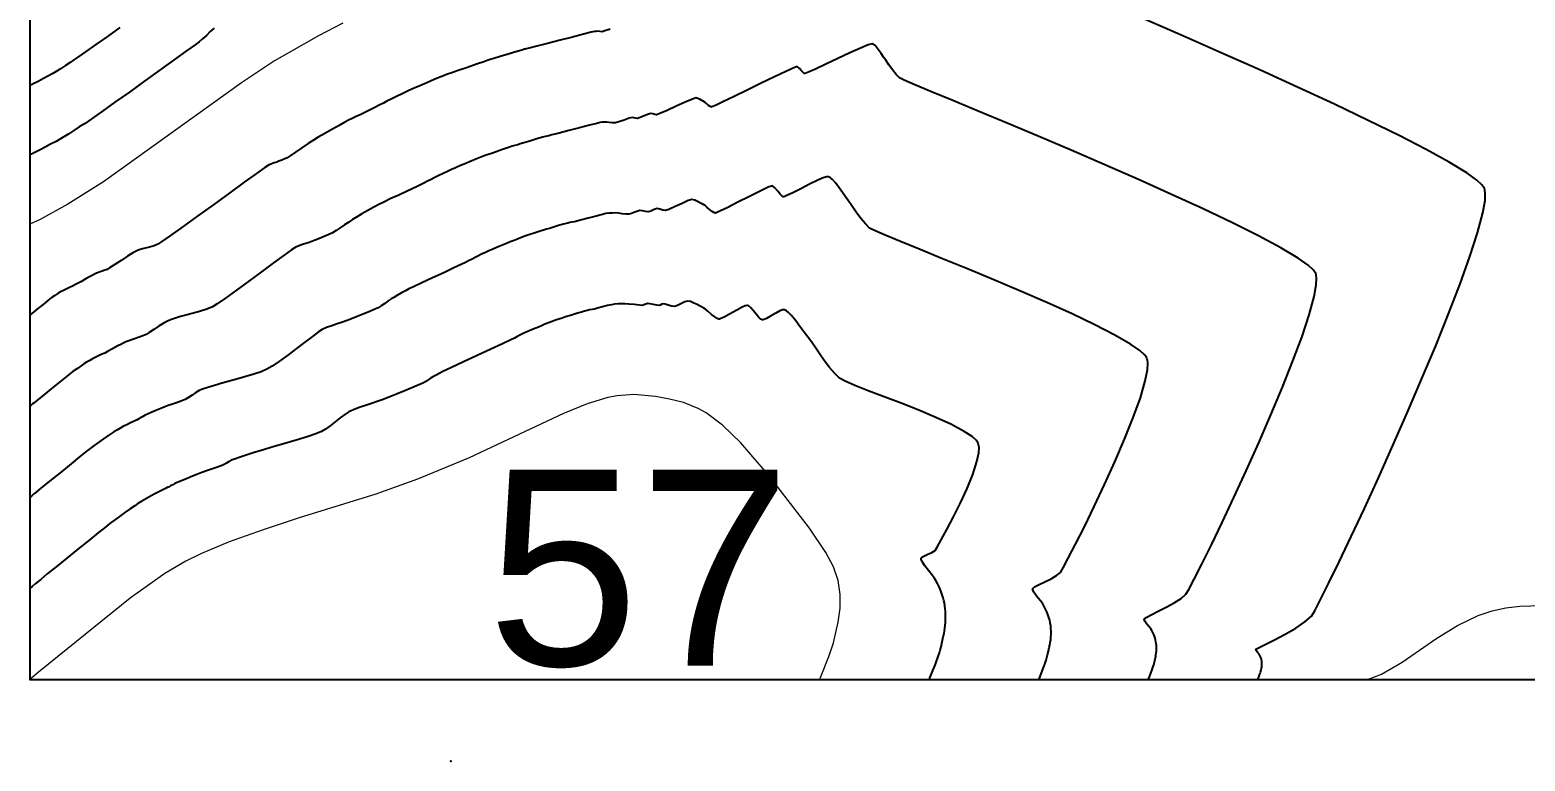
# Model space of a CAD drawing. Extents: x 27 to 849, y 0 to 853.
# Drawn here: x 26.5 to 161.7, y 0 to 66.1 of the extents above; entities that cross this region are included whole.
import ezdxf
from ezdxf.enums import TextEntityAlignment as Align

# ---------------------------------------------------------------- set-up
doc = ezdxf.new("R2010")
doc.units = 0
doc.header["$LTSCALE"] = 2
for name, color, linetype in [('ARQ - PORTAS E ESQUADRIAS 1-50', 2, 'Continuous'), ('Curva 1 m', 5, 'Continuous'), ('Curva Mestra', 1, 'Continuous'), ('REL_Ponto_Cotado_Altimetrico_P', 7, 'Continuous'), ('TXT - TEXTO 01', 142, 'Continuous')]:
    doc.layers.add(name, color=color, linetype=linetype)
doc.styles.add('ARIAL', font='arial.ttf')

msp = doc.modelspace()

# ---------------------------------------------------------------- linework, layer by layer
at = {"layer": 'ARQ - PORTAS E ESQUADRIAS 1-50', "elevation": 45}
msp.add_lwpolyline([(848.94, 852.52), (26.51, 852.52), (26.51, 7.38), (848.94, 7.38)], close=True, dxfattribs=at)
at = {"layer": 'Curva 1 m', "linetype": 'Continuous', "lineweight": -3}
for points, elevation in [([(34.65, 66.32), (33.52, 65.51), (32.46, 64.76), (31.54, 64.11), (30.85, 63.63), (30.49, 63.38), (30.14, 63.14), (29.71, 62.87), (29.27, 62.59), (28.87, 62.34), (28.57, 62.16), (28.19, 61.94), (27.73, 61.69), (27.31, 61.46), (27.07, 61.34), (26.87, 61.25), (26.65, 61.14), (26.51, 61.08)], 48), ([(43.15, 66.25), (42.81, 65.94), (42.46, 65.6), (42.12, 65.29), (41.81, 65.03), (41.44, 64.75), (40.66, 64.19), (39.58, 63.41), (38.29, 62.48), (36.9, 61.48), (35.5, 60.48), (34.19, 59.55), (33.07, 58.75), (32.25, 58.17), (31.82, 57.87), (31.43, 57.61), (30.97, 57.32), (30.48, 57), (30.01, 56.7), (29.58, 56.44), (29.26, 56.25), (28.87, 56.02), (28.38, 55.76), (27.89, 55.49), (27.49, 55.27), (27.26, 55.15), (27, 55.03), (26.7, 54.89), (26.51, 54.8)], 49), ([(137.5, 7.38), (137.51, 7.38), (137.52, 7.4), (137.52, 7.41), (137.59, 7.58), (137.67, 7.79), (137.71, 7.91), (137.75, 8.04), (137.8, 8.23), (137.84, 8.41), (137.86, 8.54), (137.87, 8.66), (137.88, 8.79), (137.87, 8.91), (137.86, 9.04), (137.84, 9.16), (137.8, 9.29), (137.75, 9.41), (137.69, 9.54), (137.62, 9.67), (137.52, 9.79), (137.38, 9.97), (137.32, 10.11), (137.56, 10.24), (138.16, 10.55), (139.01, 10.97), (139.97, 11.48), (140.94, 12.03), (141.77, 12.58), (142.35, 13.09), (142.65, 13.57), (143.19, 14.6), (143.94, 16.1), (144.87, 18.02), (145.95, 20.29), (147.14, 22.84), (148.41, 25.61), (149.72, 28.53), (151.05, 31.54), (152.35, 34.57), (153.6, 37.55), (154.76, 40.43), (155.8, 43.13), (156.68, 45.6), (157.38, 47.76), (157.85, 49.55), (158.05, 50.67), (158.07, 51.31), (158.03, 51.63), (157.99, 51.76), (157.94, 51.86), (157.76, 52.1), (157.32, 52.51), (156.4, 53.17), (154.8, 54.15), (152.74, 55.29), (150.28, 56.55), (147.5, 57.92), (144.44, 59.38), (141.17, 60.89), (137.76, 62.44), (134.26, 64), (130.74, 65.55), (127.26, 67.06)], 51), ([(78.97, 66.17), (78.47, 66.01), (78.23, 65.93), (78.02, 65.95), (77.83, 65.97), (77.68, 65.96), (77.54, 65.95), (77.25, 65.88), (76.55, 65.7), (75.56, 65.44), (74.44, 65.16), (73.31, 64.87), (72.33, 64.62), (71.64, 64.44), (71.37, 64.37), (71.29, 64.35), (71.21, 64.34), (70.98, 64.27), (70.44, 64.11), (69.74, 63.9), (69.02, 63.68), (68.46, 63.51), (68.21, 63.44), (68.02, 63.38), (67.83, 63.32), (67.54, 63.22), (66.88, 63), (66.05, 62.71), (65.21, 62.42), (64.55, 62.19), (64.25, 62.09), (64.11, 62.03), (63.96, 61.97), (63.82, 61.91), (63.57, 61.81), (63.05, 61.6), (62.4, 61.32), (61.75, 61.05), (61.24, 60.83), (60.77, 60.61), (60.22, 60.35), (59.65, 60.07), (59.15, 59.83), (58.77, 59.64), (58.46, 59.48), (58.09, 59.29), (57.7, 59.09), (57.34, 58.9), (57.03, 58.74), (56.72, 58.59), (56.36, 58.43), (55.99, 58.26), (55.63, 58.09), (55.32, 57.94), (54.98, 57.76), (54.45, 57.46), (53.81, 57.1), (53.16, 56.73), (52.57, 56.39), (52.14, 56.13), (51.67, 55.82), (51.09, 55.43), (50.51, 55.03), (50.03, 54.71), (49.75, 54.53), (49.54, 54.43), (49.27, 54.32), (49.02, 54.22), (48.82, 54.15), (48.58, 54.07), (48.3, 53.97), (48.07, 53.88), (47.75, 53.66), (46.99, 53.11), (45.89, 52.32), (44.57, 51.36), (43.13, 50.32), (41.69, 49.28), (40.35, 48.32), (39.23, 47.52), (38.43, 46.96), (38.08, 46.72), (37.74, 46.59), (37.32, 46.46), (36.93, 46.36), (36.69, 46.29), (36.48, 46.23), (36.24, 46.15), (36.04, 46.07), (35.8, 45.93), (35.34, 45.64), (34.76, 45.26), (34.17, 44.89), (33.71, 44.59), (33.48, 44.45), (33.28, 44.37), (33.05, 44.29), (32.86, 44.23), (32.7, 44.16), (32.52, 44.09), (32.36, 44.02), (32.12, 43.89), (31.66, 43.64), (31.11, 43.33), (30.63, 43.07), (30.36, 42.93), (30.09, 42.8), (29.79, 42.66), (29.61, 42.58), (29.47, 42.51), (29.33, 42.44), (29.22, 42.38), (29.07, 42.29), (28.94, 42.22), (28.77, 42.1), (28.53, 41.93), (28.32, 41.77), (28.09, 41.59), (27.69, 41.27), (27.23, 40.9), (26.86, 40.6), (26.69, 40.46), (26.59, 40.37), (26.51, 40.3)], 51), ([(127.6, 7.38), (127.61, 7.39), (127.63, 7.42), (127.64, 7.45), (127.71, 7.62), (127.84, 7.95), (127.94, 8.2), (127.99, 8.36), (128.05, 8.54), (128.1, 8.7), (128.16, 8.93), (128.23, 9.23), (128.28, 9.45), (128.3, 9.61), (128.33, 9.79), (128.34, 9.95), (128.35, 10.11), (128.35, 10.29), (128.34, 10.45), (128.33, 10.61), (128.3, 10.79), (128.27, 10.95), (128.22, 11.11), (128.16, 11.29), (128.1, 11.45), (128.02, 11.61), (127.92, 11.81), (127.83, 11.97), (127.7, 12.14), (127.49, 12.38), (127.3, 12.64), (127.24, 12.84), (127.42, 12.98), (127.88, 13.22), (128.51, 13.54), (129.23, 13.9), (129.95, 14.3), (130.58, 14.7), (131.01, 15.08), (131.27, 15.51), (131.77, 16.44), (132.46, 17.81), (133.31, 19.54), (134.29, 21.57), (135.35, 23.82), (136.46, 26.24), (137.59, 28.76), (138.7, 31.3), (139.74, 33.79), (140.69, 36.18), (141.51, 38.39), (142.16, 40.35), (142.61, 42), (142.79, 43.04), (142.82, 43.65), (142.78, 43.95), (142.74, 44.08), (142.69, 44.18), (142.51, 44.42), (142.06, 44.83), (141.16, 45.47), (139.58, 46.41), (137.57, 47.48), (135.21, 48.66), (132.57, 49.92), (129.72, 51.23), (126.73, 52.56), (123.67, 53.9), (120.63, 55.21), (117.66, 56.48), (114.84, 57.67), (112.24, 58.75), (109.94, 59.71), (108.01, 60.51), (106.51, 61.14), (105.53, 61.56), (105.13, 61.75), (104.82, 62.06), (104.49, 62.49), (104.16, 62.95), (103.88, 63.36), (103.68, 63.64), (103.45, 63.96), (103.19, 64.33), (102.91, 64.67), (102.65, 64.84), (102.3, 64.74), (101.59, 64.44), (100.62, 64.01), (99.54, 63.51), (98.47, 63), (97.53, 62.56), (96.95, 62.31), (96.66, 62.19), (96.56, 62.15), (96.53, 62.15), (96.49, 62.16), (96.4, 62.23), (96.27, 62.38), (96.09, 62.62), (95.87, 62.79), (95.56, 62.68), (94.83, 62.34), (93.81, 61.85), (92.61, 61.27), (91.36, 60.66), (90.16, 60.07), (89.14, 59.58), (88.54, 59.3), (88.25, 59.17), (88.14, 59.13), (88.12, 59.12), (88.08, 59.13), (88, 59.17), (87.85, 59.27), (87.67, 59.43), (87.52, 59.57), (87.38, 59.65), (87.24, 59.72), (87.1, 59.79), (86.89, 59.89), (86.7, 59.94), (86.4, 59.82), (85.75, 59.55), (84.93, 59.19), (84.11, 58.82), (83.46, 58.54), (83.16, 58.43), (83, 58.46), (82.82, 58.52), (82.65, 58.55), (82.43, 58.48), (82.05, 58.33), (81.67, 58.17), (81.44, 58.09), (81.28, 58.11), (81.1, 58.16), (80.94, 58.18), (80.68, 58.11), (80.22, 57.94), (79.74, 57.77), (79.44, 57.69), (79.18, 57.69), (78.88, 57.73), (78.65, 57.76), (78.46, 57.75), (78.24, 57.74), (78.05, 57.72), (77.75, 57.64), (77.08, 57.47), (76.19, 57.25), (75.23, 57), (74.35, 56.77), (73.7, 56.6), (73.43, 56.53), (73.26, 56.5), (73.09, 56.47), (72.85, 56.4), (72.32, 56.24), (71.7, 56.05), (71.15, 55.88), (70.84, 55.79), (70.61, 55.72), (70.33, 55.64), (70.09, 55.57), (69.76, 55.45), (69.13, 55.24), (68.4, 54.99), (67.76, 54.76), (67.41, 54.64), (67.13, 54.53), (66.82, 54.4), (66.55, 54.29), (66.31, 54.19), (65.91, 54.02), (65.44, 53.83), (64.98, 53.63), (64.61, 53.47), (64.26, 53.31), (63.85, 53.11), (63.42, 52.91), (63.04, 52.72), (62.77, 52.58), (62.46, 52.43), (62.11, 52.25), (61.76, 52.06), (61.46, 51.91), (61.13, 51.75), (60.56, 51.49), (59.86, 51.17), (59.14, 50.84), (58.5, 50.53), (58.04, 50.31), (57.59, 50.07), (57.06, 49.77), (56.52, 49.46), (56.03, 49.17), (55.66, 48.95), (55.33, 48.73), (54.95, 48.47), (54.56, 48.2), (54.19, 47.95), (53.87, 47.75), (53.53, 47.59), (53.12, 47.42), (52.7, 47.25), (52.3, 47.1), (52, 46.98), (51.65, 46.86), (51.24, 46.73), (50.83, 46.59), (50.5, 46.44), (50.16, 46.22), (49.48, 45.72), (48.54, 45.04), (47.44, 44.23), (46.29, 43.39), (45.17, 42.57), (44.18, 41.86), (43.43, 41.34), (43, 41.07), (42.49, 40.86), (41.83, 40.65), (41.16, 40.47), (40.59, 40.31), (40.23, 40.21), (39.93, 40.12), (39.57, 40.01), (39.22, 39.9), (38.93, 39.78), (38.64, 39.61), (38.2, 39.33), (37.72, 39.01), (37.3, 38.73), (37.01, 38.56), (36.72, 38.45), (36.38, 38.33), (36.04, 38.21), (35.78, 38.12), (35.54, 38.03), (35.27, 37.92), (35, 37.81), (34.78, 37.7), (34.45, 37.53), (33.98, 37.28), (33.53, 37.03), (33.27, 36.88), (33.1, 36.8), (32.89, 36.71), (32.71, 36.62), (32.53, 36.54), (32.33, 36.44), (32.15, 36.35), (31.93, 36.22), (31.63, 36.06), (31.38, 35.9), (31.15, 35.74), (30.8, 35.5), (30.43, 35.24), (30.13, 35.01), (29.78, 34.74), (29.17, 34.24), (28.42, 33.64), (27.7, 33.05), (27.13, 32.59), (26.88, 32.39), (26.75, 32.28), (26.6, 32.15), (26.51, 32.07)], 52), ([(117.7, 7.38), (117.71, 7.38), (117.72, 7.4), (117.74, 7.45), (117.76, 7.49), (117.82, 7.64), (117.95, 7.98), (118.1, 8.36), (118.2, 8.61), (118.28, 8.85), (118.37, 9.12), (118.44, 9.36), (118.51, 9.6), (118.59, 9.93), (118.66, 10.26), (118.71, 10.49), (118.75, 10.73), (118.79, 11), (118.81, 11.24), (118.82, 11.48), (118.82, 11.75), (118.81, 11.99), (118.79, 12.23), (118.75, 12.5), (118.7, 12.74), (118.63, 12.98), (118.54, 13.25), (118.45, 13.49), (118.33, 13.73), (118.18, 14.02), (118.04, 14.27), (117.84, 14.51), (117.53, 14.89), (117.25, 15.28), (117.15, 15.57), (117.33, 15.74), (117.73, 15.96), (118.25, 16.21), (118.82, 16.49), (119.32, 16.78), (119.67, 17.06), (119.91, 17.46), (120.38, 18.33), (121.04, 19.6), (121.84, 21.19), (122.72, 23.01), (123.65, 24.99), (124.58, 27.04), (125.46, 29.09), (126.25, 31.05), (126.89, 32.84), (127.34, 34.38), (127.53, 35.38), (127.57, 35.97), (127.53, 36.27), (127.49, 36.4), (127.44, 36.5), (127.27, 36.72), (126.85, 37.1), (126.01, 37.68), (124.58, 38.51), (122.79, 39.43), (120.72, 40.42), (118.45, 41.44), (116.07, 42.48), (113.65, 43.5), (111.28, 44.49), (109.02, 45.41), (106.98, 46.25), (105.21, 46.96), (103.81, 47.54), (102.85, 47.96), (102.42, 48.18), (102.03, 48.56), (101.62, 49.06), (101.2, 49.63), (100.81, 50.2), (100.48, 50.68), (100.23, 51.02), (99.96, 51.39), (99.66, 51.83), (99.33, 52.27), (99.07, 52.57), (98.88, 52.73), (98.76, 52.79), (98.7, 52.81), (98.65, 52.82), (98.51, 52.8), (98.22, 52.71), (97.72, 52.5), (96.98, 52.14), (96.19, 51.74), (95.47, 51.37), (95, 51.15), (94.75, 51.05), (94.65, 51.02), (94.61, 51.02), (94.57, 51.04), (94.47, 51.09), (94.32, 51.24), (94.12, 51.51), (93.86, 51.82), (93.63, 51.99), (93.26, 51.87), (92.52, 51.52), (91.55, 51.04), (90.51, 50.51), (89.54, 50.02), (88.93, 49.73), (88.61, 49.59), (88.49, 49.54), (88.46, 49.54), (88.42, 49.55), (88.33, 49.58), (88.17, 49.68), (87.95, 49.86), (87.71, 50.08), (87.56, 50.21), (87.42, 50.29), (87.27, 50.37), (87.13, 50.44), (86.92, 50.55), (86.61, 50.69), (86.33, 50.76), (86.02, 50.66), (85.47, 50.41), (84.83, 50.12), (84.27, 49.87), (83.97, 49.76), (83.73, 49.8), (83.45, 49.9), (83.21, 49.94), (82.95, 49.86), (82.65, 49.72), (82.4, 49.64), (82.16, 49.67), (81.89, 49.74), (81.65, 49.77), (81.45, 49.72), (81.18, 49.61), (80.89, 49.5), (80.65, 49.44), (80.38, 49.44), (80.04, 49.48), (79.71, 49.53), (79.46, 49.55), (79.17, 49.54), (78.85, 49.52), (78.56, 49.49), (78.26, 49.42), (77.69, 49.27), (76.98, 49.09), (76.29, 48.9), (75.74, 48.76), (75.48, 48.7), (75.32, 48.67), (75.14, 48.63), (74.98, 48.6), (74.74, 48.53), (74.3, 48.4), (73.83, 48.26), (73.48, 48.15), (73.22, 48.07), (72.92, 47.98), (72.62, 47.89), (72.36, 47.81), (72.09, 47.72), (71.7, 47.59), (71.26, 47.44), (70.86, 47.3), (70.57, 47.19), (70.27, 47.07), (69.92, 46.93), (69.58, 46.79), (69.28, 46.66), (68.98, 46.54), (68.63, 46.39), (68.28, 46.25), (67.99, 46.12), (67.69, 45.98), (67.34, 45.81), (67, 45.65), (66.76, 45.53), (66.48, 45.38), (66.16, 45.22), (65.88, 45.08), (65.55, 44.92), (64.84, 44.59), (63.91, 44.15), (62.89, 43.68), (61.93, 43.23), (61.17, 42.88), (60.76, 42.68), (60.46, 42.52), (60.11, 42.32), (59.75, 42.11), (59.42, 41.92), (59.17, 41.77), (58.9, 41.59), (58.58, 41.36), (58.26, 41.15), (57.98, 40.97), (57.7, 40.84), (57.24, 40.65), (56.68, 40.42), (56.1, 40.18), (55.57, 39.97), (55.18, 39.82), (54.77, 39.68), (54.29, 39.52), (53.79, 39.35), (53.32, 39.18), (52.93, 39.01), (52.59, 38.79), (52.05, 38.39), (51.37, 37.88), (50.6, 37.3), (49.81, 36.7), (49.06, 36.16), (48.41, 35.71), (47.93, 35.43), (47.4, 35.2), (46.75, 34.98), (46.03, 34.76), (45.3, 34.55), (44.65, 34.38), (44.11, 34.23), (43.77, 34.14), (43.4, 34.02), (42.97, 33.89), (42.51, 33.75), (42.11, 33.61), (41.82, 33.49), (41.52, 33.32), (41.18, 33.09), (40.84, 32.86), (40.54, 32.68), (40.25, 32.56), (39.85, 32.42), (39.41, 32.27), (39.01, 32.13), (38.69, 32.02), (38.33, 31.87), (37.89, 31.69), (37.48, 31.52), (37.19, 31.39), (36.93, 31.26), (36.62, 31.09), (36.35, 30.93), (36.19, 30.84), (36, 30.76), (35.81, 30.67), (35.6, 30.57), (35.26, 30.41), (34.97, 30.26), (34.74, 30.13), (34.42, 29.95), (34.09, 29.75), (33.82, 29.58), (33.56, 29.41), (33.17, 29.14), (32.73, 28.83), (32.3, 28.52), (31.94, 28.26), (31.6, 27.99), (31, 27.5), (30.23, 26.88), (29.38, 26.19), (28.55, 25.52), (27.82, 24.93), (27.3, 24.51), (27.07, 24.32), (26.87, 24.15), (26.65, 23.96), (26.51, 23.84)], 53), ([(107.8, 7.38), (107.81, 7.38), (107.82, 7.41), (107.85, 7.47), (107.87, 7.53), (107.96, 7.73), (108.14, 8.19), (108.34, 8.68), (108.47, 9.03), (108.55, 9.26), (108.64, 9.53), (108.72, 9.79), (108.79, 10.03), (108.87, 10.34), (108.98, 10.78), (109.08, 11.22), (109.15, 11.53), (109.19, 11.76), (109.22, 12.03), (109.26, 12.3), (109.28, 12.53), (109.29, 12.76), (109.29, 13.03), (109.29, 13.3), (109.28, 13.53), (109.26, 13.76), (109.22, 14.03), (109.18, 14.3), (109.13, 14.53), (109.07, 14.76), (108.98, 15.03), (108.89, 15.3), (108.8, 15.53), (108.69, 15.76), (108.54, 16.04), (108.39, 16.32), (108.26, 16.56), (108.07, 16.82), (107.75, 17.22), (107.42, 17.65), (107.2, 17.98), (107.09, 18.17), (107.07, 18.27), (107.07, 18.3), (107.08, 18.34), (107.15, 18.42), (107.32, 18.53), (107.63, 18.67), (108.04, 18.85), (108.33, 19.05), (108.51, 19.34), (108.89, 19.99), (109.41, 20.93), (110, 22.07), (110.63, 23.33), (111.23, 24.64), (111.74, 25.91), (112.12, 27.07), (112.28, 27.86), (112.31, 28.34), (112.27, 28.6), (112.24, 28.72), (112.19, 28.81), (112.04, 29.02), (111.68, 29.34), (110.97, 29.8), (109.81, 30.42), (108.41, 31.06), (106.87, 31.71), (105.28, 32.34), (103.72, 32.93), (102.3, 33.48), (101.09, 33.95), (100.2, 34.33), (99.7, 34.61), (99.26, 35.03), (98.79, 35.58), (98.31, 36.22), (97.85, 36.88), (97.42, 37.5), (97.06, 38.03), (96.78, 38.4), (96.48, 38.8), (96.12, 39.29), (95.74, 39.8), (95.36, 40.27), (95.08, 40.56), (94.89, 40.71), (94.79, 40.77), (94.74, 40.79), (94.68, 40.8), (94.54, 40.78), (94.3, 40.69), (93.93, 40.5), (93.45, 40.21), (93.1, 40.01), (92.87, 39.91), (92.75, 39.89), (92.7, 39.89), (92.65, 39.91), (92.55, 39.96), (92.39, 40.1), (92.18, 40.36), (91.9, 40.72), (91.68, 40.98), (91.53, 41.11), (91.43, 41.17), (91.38, 41.18), (91.33, 41.18), (91.18, 41.15), (90.88, 41.03), (90.4, 40.77), (89.74, 40.39), (89.26, 40.13), (88.98, 40), (88.84, 39.96), (88.8, 39.96), (88.74, 39.97), (88.62, 40.02), (88.41, 40.15), (88.12, 40.38), (87.79, 40.67), (87.59, 40.85), (87.42, 40.95), (87.21, 41.07), (87.03, 41.16), (86.84, 41.26), (86.54, 41.4), (86.23, 41.53), (85.96, 41.58), (85.7, 41.51), (85.36, 41.34), (85.04, 41.17), (84.78, 41.08), (84.53, 41.11), (84.21, 41.2), (83.93, 41.29), (83.76, 41.33), (83.64, 41.29), (83.49, 41.22), (83.36, 41.18), (83.18, 41.2), (82.87, 41.27), (82.56, 41.33), (82.36, 41.36), (82.2, 41.31), (82.02, 41.24), (81.86, 41.19), (81.6, 41.21), (81.13, 41.26), (80.64, 41.31), (80.28, 41.34), (80, 41.33), (79.67, 41.32), (79.35, 41.29), (79.08, 41.25), (78.73, 41.18), (78.26, 41.05), (77.81, 40.93), (77.54, 40.86), (77.32, 40.82), (77.08, 40.78), (76.87, 40.73), (76.64, 40.67), (76.37, 40.58), (76.12, 40.51), (75.84, 40.42), (75.39, 40.29), (74.93, 40.15), (74.62, 40.05), (74.33, 39.96), (74.01, 39.85), (73.73, 39.75), (73.47, 39.64), (73.07, 39.48), (72.62, 39.29), (72.23, 39.13), (72.01, 39.04), (71.8, 38.95), (71.57, 38.85), (71.36, 38.76), (71.16, 38.67), (70.92, 38.55), (70.75, 38.47), (70.61, 38.4), (70.45, 38.31), (70.31, 38.24), (69.99, 38.09), (69.23, 37.73), (68.16, 37.24), (66.94, 36.67), (65.71, 36.09), (64.63, 35.59), (63.84, 35.21), (63.49, 35.05), (63.22, 34.9), (62.92, 34.73), (62.69, 34.59), (62.5, 34.47), (62.29, 34.32), (62.09, 34.19), (61.81, 34.07), (61.23, 33.82), (60.46, 33.51), (59.65, 33.17), (58.9, 32.87), (58.36, 32.66), (57.91, 32.5), (57.39, 32.32), (56.83, 32.14), (56.28, 31.95), (55.77, 31.76), (55.35, 31.57), (54.97, 31.33), (54.55, 31.02), (54.11, 30.67), (53.66, 30.32), (53.24, 30.01), (52.86, 29.78), (52.36, 29.58), (51.56, 29.32), (50.59, 29.02), (49.56, 28.72), (48.59, 28.44), (47.8, 28.21), (47.31, 28.06), (46.79, 27.89), (46.15, 27.69), (45.51, 27.48), (44.99, 27.3), (44.71, 27.2), (44.51, 27.08), (44.28, 26.92), (44.07, 26.8), (43.8, 26.69), (43.28, 26.51), (42.66, 26.29), (42.06, 26.08), (41.61, 25.91), (41.21, 25.75), (40.71, 25.55), (40.22, 25.34), (39.82, 25.17), (39.61, 25.08), (39.42, 24.98), (39.22, 24.87), (39.11, 24.8), (39.01, 24.76), (38.92, 24.72), (38.77, 24.65), (38.45, 24.49), (38.09, 24.31), (37.79, 24.16), (37.48, 23.99), (37.06, 23.75), (36.62, 23.49), (36.26, 23.27), (35.98, 23.08), (35.58, 22.81), (35.1, 22.47), (34.6, 22.12), (34.14, 21.78), (33.76, 21.5), (33.37, 21.19), (32.7, 20.65), (31.83, 19.95), (30.84, 19.16), (29.83, 18.34), (28.89, 17.57), (28.08, 16.92), (27.51, 16.45), (27.26, 16.24), (26.99, 16.02), (26.7, 15.77), (26.51, 15.61)], 54)]:
    msp.add_lwpolyline(points, dxfattribs=dict(at, elevation=elevation))
at = {"layer": 'Curva Mestra', "lineweight": 0}
for points, elevation in [([(54.78, 66.7), (52.6, 65.57), (48.63, 63.31), (45.64, 61.31), (33.15, 52.36), (29.94, 50.33), (27.44, 48.97), (26.51, 48.53)], 50), ([(97.9, 7.38), (97.99, 7.56), (98.73, 9.44), (99.14, 10.69), (99.58, 12.56), (99.74, 13.81), (99.75, 15.06), (99.56, 16.31), (99.14, 17.57), (98.47, 18.86), (96.98, 21.04), (93.34, 25.78), (90.78, 28.76), (89.13, 30.37), (87.63, 31.49), (86.93, 31.88), (85.59, 32.41), (84.32, 32.72), (83.07, 32.95), (81.09, 33.13), (79.59, 33.02), (78.76, 32.87), (76.88, 32.3), (74.74, 31.41), (66.21, 27.41), (61.54, 25.49), (57.78, 24.13), (50.85, 21.98), (47.6, 20.91), (44.53, 19.81), (42.02, 18.76), (40.61, 18.07), (38.69, 16.95), (35.57, 14.74), (27.44, 8.17), (26.51, 7.38)], 55), ([(147.41, 7.38), (147.44, 7.39), (148.69, 7.86), (150.57, 8.93), (153.69, 11.11), (155.57, 12.26), (157.44, 13.16), (158.69, 13.58), (159.94, 13.85), (161.19, 14), (166.19, 14.16)], 50)]:
    msp.add_lwpolyline(points, dxfattribs=dict(at, elevation=elevation)).dxf.unprotected_set("ltscale", 0)
at = {"layer": 'REL_Ponto_Cotado_Altimetrico_P'}
msp.add_point((64.57, 0), dxfattribs=at)

# ---------------------------------------------------------------- texts
at = {"layer": 'TXT - TEXTO 01', "style": 'ARIAL'}
msp.add_text('57', height=17.693, dxfattribs=at).set_placement((81.57, 3.33), align=Align.BOTTOM_CENTER)

doc.saveas('drawing.dxf')
